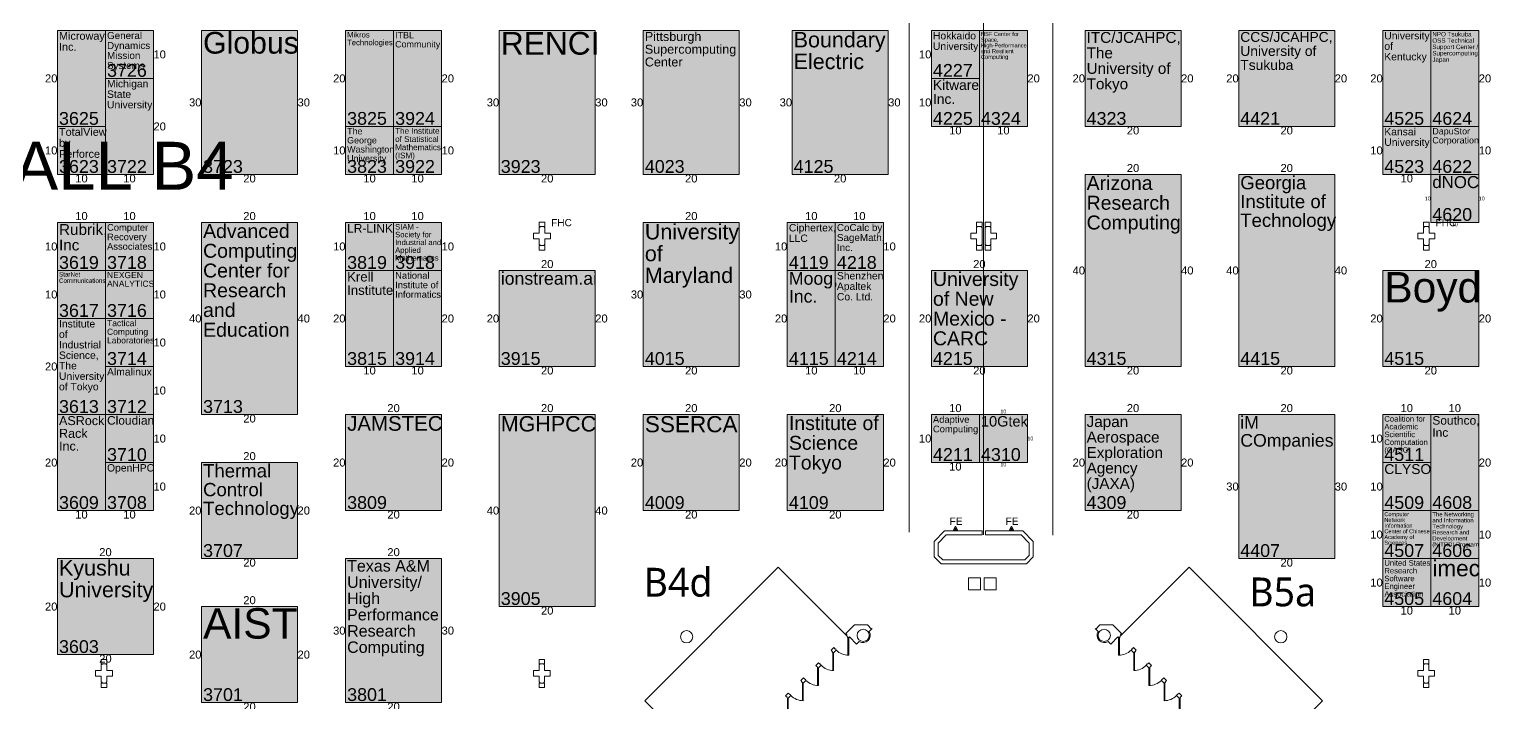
# Model space of a CAD drawing. Header units: inches. Extents: x -357 to 23496, y 116 to 10306.
# Drawn here: x 14789 to 18442, y 3604 to 5288 of the extents above; entities that cross this region are included whole.
import ezdxf
from ezdxf.enums import TextEntityAlignment as Align

# ---------------------------------------------------------------- set-up
doc = ezdxf.new("R2010")
doc.units = ezdxf.units.IN
doc.header["$MEASUREMENT"] = 0
for name, color, linetype, true_color in [('Airwall', 7, 'Continuous', 0xffffff), ('BOOTH_DIMENSION', 7, 'Continuous', 0x000000), ('BOOTH_NUMBER', 7, 'Continuous', 0x000000), ('BOOTHLAYER', 7, 'Continuous', 0x000000), ('Building', 7, 'Continuous', 0xffffff), ('Columns', 7, 'Continuous', 0xffffff), ('COMPANY_NAME', 7, 'Continuous', 0x000000), ('DRAWINGLAYER', 7, 'Continuous', 0xffffff), ('Fire', 7, 'Continuous', 0xffffff), ('HIGHLIGHT_SCHEME', 7, 'Continuous', 0x000000), ('Text', 7, 'Continuous', 0xffffff)]:
    doc.layers.add(name, color=color, linetype=linetype, true_color=true_color)
doc.styles.add('Arial', font='Arial.ttf')
doc.styles.add('Trebuchet MS', font='trebuc.ttf')

msp = doc.modelspace()

# ---------------------------------------------------------------- hatches: boundary and pattern name
at = {"layer": 'HIGHLIGHT_SCHEME', "true_color": 0xe3923d, "transparency": 33554687}
for points in [[(14859.5, 5284.9), (14979.5, 5284.9), (14979.5, 5044.9), (14859.5, 5044.9)], [(14979.5, 5284.9), (15099.5, 5284.9), (15099.5, 5164.9), (14979.5, 5164.9)], [(15219.5, 5284.9), (15459.5, 5284.9), (15459.5, 4924.9), (15219.5, 4924.9)], [(15579.5, 5284.9), (15699.5, 5284.9), (15699.5, 5044.9), (15579.5, 5044.9)], [(15699.5, 5284.9), (15819.5, 5284.9), (15819.5, 5044.9), (15699.5, 5044.9)], [(15963.5, 5284.9), (16203.5, 5284.9), (16203.5, 4924.9), (15963.5, 4924.9)], [(16323.5, 5284.9), (16563.5, 5284.9), (16563.5, 4924.9), (16323.5, 4924.9)], [(16695.5, 5284.9), (16935.5, 5284.9), (16935.5, 4924.9), (16695.5, 4924.9)], [(17043.5, 5284.9), (17163.5, 5284.9), (17163.5, 5164.9), (17043.5, 5164.9)], [(17163.5, 5284.9), (17283.5, 5284.9), (17283.5, 5044.9), (17163.5, 5044.9)], [(17427.5, 5284.9), (17667.5, 5284.9), (17667.5, 5044.9), (17427.5, 5044.9)], [(17811.5, 5284.9), (18051.5, 5284.9), (18051.5, 5044.9), (17811.5, 5044.9)], [(18171.5, 5284.9), (18291.5, 5284.9), (18291.5, 5044.9), (18171.5, 5044.9)], [(18291.5, 5284.9), (18411.5, 5284.9), (18411.5, 5044.9), (18291.5, 5044.9)], [(14979.5, 5164.9), (15099.5, 5164.9), (15099.5, 4924.9), (14979.5, 4924.9)], [(17043.5, 5164.9), (17163.5, 5164.9), (17163.5, 5044.9), (17043.5, 5044.9)], [(14859.5, 5044.9), (14979.5, 5044.9), (14979.5, 4924.9), (14859.5, 4924.9)], [(15579.5, 5044.9), (15699.5, 5044.9), (15699.5, 4924.9), (15579.5, 4924.9)], [(15699.5, 5044.9), (15819.5, 5044.9), (15819.5, 4924.9), (15699.5, 4924.9)], [(18171.5, 5044.9), (18291.5, 5044.9), (18291.5, 4924.9), (18171.5, 4924.9)], [(18291.5, 5044.9), (18411.5, 5044.9), (18411.5, 4924.9), (18291.5, 4924.9)], [(17427.5, 4924.9), (17667.5, 4924.9), (17667.5, 4444.9), (17427.5, 4444.9)], [(17811.5, 4924.9), (18051.5, 4924.9), (18051.5, 4444.9), (17811.5, 4444.9)], [(14859.5, 4804.9), (14979.5, 4804.9), (14979.5, 4684.9), (14859.5, 4684.9)], [(14979.5, 4804.9), (15099.5, 4804.9), (15099.5, 4684.9), (14979.5, 4684.9)], [(15219.5, 4804.9), (15459.5, 4804.9), (15459.5, 4324.9), (15219.5, 4324.9)], [(15579.5, 4804.9), (15699.5, 4804.9), (15699.5, 4684.9), (15579.5, 4684.9)], [(15699.5, 4804.9), (15819.5, 4804.9), (15819.5, 4684.9), (15699.5, 4684.9)], [(16323.5, 4804.9), (16563.5, 4804.9), (16563.5, 4444.9), (16323.5, 4444.9)], [(16683.5, 4804.9), (16803.5, 4804.9), (16803.5, 4684.9), (16683.5, 4684.9)], [(16803.5, 4804.9), (16923.5, 4804.9), (16923.5, 4684.9), (16803.5, 4684.9)], [(14859.5, 4684.9), (14979.5, 4684.9), (14979.5, 4564.9), (14859.5, 4564.9)], [(14979.5, 4684.9), (15099.5, 4684.9), (15099.5, 4564.9), (14979.5, 4564.9)], [(15579.5, 4684.9), (15699.5, 4684.9), (15699.5, 4444.9), (15579.5, 4444.9)], [(15699.5, 4684.9), (15819.5, 4684.9), (15819.5, 4444.9), (15699.5, 4444.9)], [(15963.5, 4684.9), (16203.5, 4684.9), (16203.5, 4444.9), (15963.5, 4444.9)], [(16683.5, 4684.9), (16803.5, 4684.9), (16803.5, 4444.9), (16683.5, 4444.9)], [(16803.5, 4684.9), (16923.5, 4684.9), (16923.5, 4444.9), (16803.5, 4444.9)], [(17043.5, 4684.9), (17283.5, 4684.9), (17283.5, 4444.9), (17043.5, 4444.9)], [(18171.5, 4684.9), (18411.5, 4684.9), (18411.5, 4444.9), (18171.5, 4444.9)], [(14859.5, 4564.9), (14979.5, 4564.9), (14979.5, 4324.9), (14859.5, 4324.9)], [(14979.5, 4564.9), (15099.5, 4564.9), (15099.5, 4444.9), (14979.5, 4444.9)], [(14979.5, 4444.9), (15099.5, 4444.9), (15099.5, 4324.9), (14979.5, 4324.9)], [(14859.5, 4324.9), (14979.5, 4324.9), (14979.5, 4084.9), (14859.5, 4084.9)], [(14979.5, 4324.9), (15099.5, 4324.9), (15099.5, 4204.9), (14979.5, 4204.9)], [(15579.5, 4324.9), (15819.5, 4324.9), (15819.5, 4084.9), (15579.5, 4084.9)], [(15963.5, 4324.9), (16203.5, 4324.9), (16203.5, 3844.9), (15963.5, 3844.9)], [(16323.5, 4324.9), (16563.5, 4324.9), (16563.5, 4084.9), (16323.5, 4084.9)], [(16683.5, 4324.9), (16923.5, 4324.9), (16923.5, 4084.9), (16683.5, 4084.9)], [(17043.5, 4324.9), (17163.5, 4324.9), (17163.5, 4204.9), (17043.5, 4204.9)], [(17163.5, 4324.9), (17283.5, 4324.9), (17283.5, 4204.9), (17163.5, 4204.9)], [(17427.5, 4324.9), (17667.5, 4324.9), (17667.5, 4084.9), (17427.5, 4084.9)], [(17811.5, 4324.9), (18051.5, 4324.9), (18051.5, 3964.9), (17811.5, 3964.9)], [(18171.5, 4324.9), (18291.5, 4324.9), (18291.5, 4204.9), (18171.5, 4204.9)], [(18291.5, 4324.9), (18411.5, 4324.9), (18411.5, 4084.9), (18291.5, 4084.9)], [(14979.5, 4204.9), (15099.5, 4204.9), (15099.5, 4084.9), (14979.5, 4084.9)], [(15219.5, 4204.9), (15459.5, 4204.9), (15459.5, 3964.9), (15219.5, 3964.9)], [(18171.5, 4204.9), (18291.5, 4204.9), (18291.5, 4084.9), (18171.5, 4084.9)], [(18171.5, 4084.9), (18291.5, 4084.9), (18291.5, 3964.9), (18171.5, 3964.9)], [(18291.5, 4084.9), (18411.5, 4084.9), (18411.5, 3964.9), (18291.5, 3964.9)], [(14859.5, 3964.9), (15099.5, 3964.9), (15099.5, 3724.9), (14859.5, 3724.9)], [(15579.5, 3964.9), (15819.5, 3964.9), (15819.5, 3604.9), (15579.5, 3604.9)], [(18171.5, 3964.9), (18291.5, 3964.9), (18291.5, 3844.9), (18171.5, 3844.9)], [(18291.5, 3964.9), (18411.5, 3964.9), (18411.5, 3844.9), (18291.5, 3844.9)], [(15219.5, 3844.9), (15459.5, 3844.9), (15459.5, 3604.9), (15219.5, 3604.9)]]:
    msp.add_hatch(color=33, dxfattribs=at).paths.add_polyline_path(points, flags=0)
at = {"layer": 'HIGHLIGHT_SCHEME', "true_color": 0xce4240, "transparency": 33554687}
msp.add_hatch(color=13, dxfattribs=at).paths.add_polyline_path([(18291.5, 4924.9), (18411.5, 4924.9), (18411.5, 4804.9), (18291.5, 4804.9)], flags=0)

# ---------------------------------------------------------------- linework, layer by layer
at = {"layer": 'Airwall', "color": 4, "lineweight": 5, "transparency": 33554687}
msp.add_lwpolyline([(17173.5, 8525.9), (17173.5, 4023.9)], dxfattribs=at).dxf.unprotected_set("ltscale", 0)
at = {"layer": 'BOOTHLAYER', "color": 7, "lineweight": 5}
for points in [[(14859.5, 5284.9), (14979.5, 5284.9), (14979.5, 5044.9), (14859.5, 5044.9)], [(14979.5, 5284.9), (15099.5, 5284.9), (15099.5, 5164.9), (14979.5, 5164.9)], [(15219.5, 5284.9), (15459.5, 5284.9), (15459.5, 4924.9), (15219.5, 4924.9)], [(15579.5, 5284.9), (15699.5, 5284.9), (15699.5, 5044.9), (15579.5, 5044.9)], [(15699.5, 5284.9), (15819.5, 5284.9), (15819.5, 5044.9), (15699.5, 5044.9)], [(15963.5, 5284.9), (16203.5, 5284.9), (16203.5, 4924.9), (15963.5, 4924.9)], [(16323.5, 5284.9), (16563.5, 5284.9), (16563.5, 4924.9), (16323.5, 4924.9)], [(16695.5, 5284.9), (16935.5, 5284.9), (16935.5, 4924.9), (16695.5, 4924.9)], [(17043.5, 5284.9), (17163.5, 5284.9), (17163.5, 5164.9), (17043.5, 5164.9)], [(17163.5, 5284.9), (17283.5, 5284.9), (17283.5, 5044.9), (17163.5, 5044.9)], [(17427.5, 5284.9), (17667.5, 5284.9), (17667.5, 5044.9), (17427.5, 5044.9)], [(17811.5, 5284.9), (18051.5, 5284.9), (18051.5, 5044.9), (17811.5, 5044.9)], [(18171.5, 5284.9), (18291.5, 5284.9), (18291.5, 5044.9), (18171.5, 5044.9)], [(18291.5, 5284.9), (18411.5, 5284.9), (18411.5, 5044.9), (18291.5, 5044.9)], [(14979.5, 5164.9), (15099.5, 5164.9), (15099.5, 4924.9), (14979.5, 4924.9)], [(17043.5, 5164.9), (17163.5, 5164.9), (17163.5, 5044.9), (17043.5, 5044.9)], [(14859.5, 5044.9), (14979.5, 5044.9), (14979.5, 4924.9), (14859.5, 4924.9)], [(15579.5, 5044.9), (15699.5, 5044.9), (15699.5, 4924.9), (15579.5, 4924.9)], [(15699.5, 5044.9), (15819.5, 5044.9), (15819.5, 4924.9), (15699.5, 4924.9)], [(18171.5, 5044.9), (18291.5, 5044.9), (18291.5, 4924.9), (18171.5, 4924.9)], [(18291.5, 5044.9), (18411.5, 5044.9), (18411.5, 4924.9), (18291.5, 4924.9)], [(17427.5, 4924.9), (17667.5, 4924.9), (17667.5, 4444.9), (17427.5, 4444.9)], [(17811.5, 4924.9), (18051.5, 4924.9), (18051.5, 4444.9), (17811.5, 4444.9)], [(18291.5, 4924.9), (18411.5, 4924.9), (18411.5, 4804.9), (18291.5, 4804.9)], [(14859.5, 4804.9), (14979.5, 4804.9), (14979.5, 4684.9), (14859.5, 4684.9)], [(14979.5, 4804.9), (15099.5, 4804.9), (15099.5, 4684.9), (14979.5, 4684.9)], [(15219.5, 4804.9), (15459.5, 4804.9), (15459.5, 4324.9), (15219.5, 4324.9)], [(15579.5, 4804.9), (15699.5, 4804.9), (15699.5, 4684.9), (15579.5, 4684.9)], [(15699.5, 4804.9), (15819.5, 4804.9), (15819.5, 4684.9), (15699.5, 4684.9)], [(16323.5, 4804.9), (16563.5, 4804.9), (16563.5, 4444.9), (16323.5, 4444.9)], [(16683.5, 4804.9), (16803.5, 4804.9), (16803.5, 4684.9), (16683.5, 4684.9)], [(16803.5, 4804.9), (16923.5, 4804.9), (16923.5, 4684.9), (16803.5, 4684.9)], [(14859.5, 4684.9), (14979.5, 4684.9), (14979.5, 4564.9), (14859.5, 4564.9)], [(14979.5, 4684.9), (15099.5, 4684.9), (15099.5, 4564.9), (14979.5, 4564.9)], [(15579.5, 4684.9), (15699.5, 4684.9), (15699.5, 4444.9), (15579.5, 4444.9)], [(15699.5, 4684.9), (15819.5, 4684.9), (15819.5, 4444.9), (15699.5, 4444.9)], [(15963.5, 4684.9), (16203.5, 4684.9), (16203.5, 4444.9), (15963.5, 4444.9)], [(16683.5, 4684.9), (16803.5, 4684.9), (16803.5, 4444.9), (16683.5, 4444.9)], [(16803.5, 4684.9), (16923.5, 4684.9), (16923.5, 4444.9), (16803.5, 4444.9)], [(17043.5, 4684.9), (17283.5, 4684.9), (17283.5, 4444.9), (17043.5, 4444.9)], [(18171.5, 4684.9), (18411.5, 4684.9), (18411.5, 4444.9), (18171.5, 4444.9)], [(14859.5, 4564.9), (14979.5, 4564.9), (14979.5, 4324.9), (14859.5, 4324.9)], [(14979.5, 4564.9), (15099.5, 4564.9), (15099.5, 4444.9), (14979.5, 4444.9)], [(14979.5, 4444.9), (15099.5, 4444.9), (15099.5, 4324.9), (14979.5, 4324.9)], [(14859.5, 4324.9), (14979.5, 4324.9), (14979.5, 4084.9), (14859.5, 4084.9)], [(14979.5, 4324.9), (15099.5, 4324.9), (15099.5, 4204.9), (14979.5, 4204.9)], [(15579.5, 4324.9), (15819.5, 4324.9), (15819.5, 4084.9), (15579.5, 4084.9)], [(15963.5, 4324.9), (16203.5, 4324.9), (16203.5, 3844.9), (15963.5, 3844.9)], [(16323.5, 4324.9), (16563.5, 4324.9), (16563.5, 4084.9), (16323.5, 4084.9)], [(16683.5, 4324.9), (16923.5, 4324.9), (16923.5, 4084.9), (16683.5, 4084.9)], [(17043.5, 4324.9), (17163.5, 4324.9), (17163.5, 4204.9), (17043.5, 4204.9)], [(17163.5, 4324.9), (17283.5, 4324.9), (17283.5, 4204.9), (17163.5, 4204.9)], [(17427.5, 4324.9), (17667.5, 4324.9), (17667.5, 4084.9), (17427.5, 4084.9)], [(17811.5, 4324.9), (18051.5, 4324.9), (18051.5, 3964.9), (17811.5, 3964.9)], [(18171.5, 4324.9), (18291.5, 4324.9), (18291.5, 4204.9), (18171.5, 4204.9)], [(18291.5, 4324.9), (18411.5, 4324.9), (18411.5, 4084.9), (18291.5, 4084.9)], [(14979.5, 4204.9), (15099.5, 4204.9), (15099.5, 4084.9), (14979.5, 4084.9)], [(15219.5, 4204.9), (15459.5, 4204.9), (15459.5, 3964.9), (15219.5, 3964.9)], [(18171.5, 4204.9), (18291.5, 4204.9), (18291.5, 4084.9), (18171.5, 4084.9)], [(18171.5, 4084.9), (18291.5, 4084.9), (18291.5, 3964.9), (18171.5, 3964.9)], [(18291.5, 4084.9), (18411.5, 4084.9), (18411.5, 3964.9), (18291.5, 3964.9)], [(14859.5, 3964.9), (15099.5, 3964.9), (15099.5, 3724.9), (14859.5, 3724.9)], [(15579.5, 3964.9), (15819.5, 3964.9), (15819.5, 3604.9), (15579.5, 3604.9)], [(18171.5, 3964.9), (18291.5, 3964.9), (18291.5, 3844.9), (18171.5, 3844.9)], [(18291.5, 3964.9), (18411.5, 3964.9), (18411.5, 3844.9), (18291.5, 3844.9)], [(15219.5, 3844.9), (15459.5, 3844.9), (15459.5, 3604.9), (15219.5, 3604.9)]]:
    msp.add_lwpolyline(points, close=True, dxfattribs=at)
at = {"layer": 'Building', "color": 18, "lineweight": 5, "true_color": 0x000000, "transparency": 33554687}
for points in [[(17271.9, 4033.9), (17298, 4007.8), (17298, 3968.8), (17280.9, 3951.6), (17067.7, 3951.6), (17050.5, 3968.8), (17050.5, 4007.8), (17076.7, 4033.9), (17170.5, 4033.9), (17170.5, 4023.9), (17080.8, 4023.9), (17060.5, 4003.6), (17060.5, 3972.9), (17071.8, 3961.6), (17276.7, 3961.6), (17288, 3972.9), (17288, 4003.6), (17267.7, 4023.9), (17178.5, 4023.9), (17178.5, 4033.9), (17271.9, 4033.9)], [(16893.9, 3788.6), (16883.6, 3798.9), (16851.1, 3798.9), (16829.9, 3777.7), (16832.4, 3775.2), (16830.6, 3773.4), (16660.9, 3943.2), (16327.2, 3609.4), (16500.4, 3436.2), (16501.1, 3436.9), (16502.5, 3435.5), (16501.8, 3434.7), (16503.2, 3433.3)], [(17845.3, 3433.3), (17846.7, 3434.7), (17846, 3435.5), (17847.4, 3436.9), (17848.1, 3436.2), (18021.4, 3609.4), (17687.6, 3943.2), (17517.9, 3773.4), (17516.1, 3775.2), (17518.6, 3777.7), (17497.4, 3798.9), (17464.9, 3798.9), (17454.6, 3788.6)], [(16830.6, 3773.4), (16834.2, 3769.9)], [(16834.2, 3769.9), (16833.5, 3769.2)], [(16833.5, 3769.2), (16834.9, 3767.8)], [(16834.9, 3767.8), (16835.6, 3768.5)], [(16835, 3723.1), (16835, 3767.1)], [(16835, 3767.1), (16837, 3767.1)], [(16835.6, 3768.5), (16837, 3767.1)], [(16837, 3767.1), (16838.8, 3768.9)], [(16837, 3767.1), (16837, 3723.1)], [(16838.8, 3768.9), (16856.4, 3751.2)], [(16888.1, 3782.8), (16895.3, 3790)], [(17460.5, 3782.8), (17453.2, 3790)], [(17509.8, 3768.9), (17492.1, 3751.2)], [(17511.5, 3767.1), (17509.8, 3768.9)], [(17513, 3768.5), (17511.5, 3767.1)], [(17513.5, 3767.1), (17511.5, 3767.1)], [(17511.5, 3767.1), (17511.5, 3723.1)], [(17513.7, 3767.8), (17513, 3768.5)], [(17513.5, 3723.1), (17513.5, 3767.1)], [(17515.1, 3769.2), (17513.7, 3767.8)], [(17517.9, 3773.4), (17514.4, 3769.9)], [(17514.4, 3769.9), (17515.1, 3769.2)], [(16799.5, 3742.3), (16792.8, 3735.6)], [(16792.8, 3735.6), (16796.3, 3732.1)], [(16796.3, 3732.1), (16795.6, 3731.4)], [(16795.6, 3731.4), (16797, 3730)], [(16797, 3730), (16797.8, 3730.7)], [(16797.2, 3685.3), (16797.2, 3729.3)], [(16797.2, 3729.3), (16799.2, 3729.3)], [(16797.8, 3730.7), (16799.2, 3729.3)], [(16799.2, 3729.3), (16805.9, 3736)], [(16799.2, 3729.3), (16799.2, 3685.3)], [(16803.1, 3738.8), (16799.5, 3742.3)], [(16803.8, 3739.5), (16803.1, 3738.8)], [(16805.2, 3738.1), (16803.8, 3739.5)], [(16804.5, 3737.4), (16805.2, 3738.1)], [(16805.9, 3736), (16804.5, 3737.4)], [(16856.4, 3751.2), (16863.2, 3757.9)], [(17492.1, 3751.2), (17485.4, 3757.9)], [(17542.7, 3736), (17544.1, 3737.4)], [(17549.4, 3729.3), (17542.7, 3736)], [(17543.4, 3738.1), (17544.8, 3739.5)], [(17544.1, 3737.4), (17543.4, 3738.1)], [(17544.8, 3739.5), (17545.5, 3738.8)], [(17545.5, 3738.8), (17549, 3742.3)], [(17549, 3742.3), (17555.7, 3735.6)], [(17550.8, 3730.7), (17549.4, 3729.3)], [(17551.4, 3729.3), (17549.4, 3729.3)], [(17549.4, 3729.3), (17549.4, 3685.3)], [(17551.5, 3730), (17550.8, 3730.7)], [(17551.4, 3685.3), (17551.4, 3729.3)], [(17552.9, 3731.4), (17551.5, 3730)], [(17555.7, 3735.6), (17552.2, 3732.1)], [(17552.2, 3732.1), (17552.9, 3731.4)], [(16761.7, 3704.5), (16755, 3697.8)], [(16755, 3697.8), (16758.5, 3694.3)], [(16758.5, 3694.3), (16757.8, 3693.5)], [(16757.8, 3693.5), (16759.2, 3692.1)], [(16759.2, 3692.1), (16759.9, 3692.8)], [(16759.3, 3647.5), (16759.3, 3691.4)], [(16759.3, 3691.4), (16761.3, 3691.4)], [(16759.9, 3692.8), (16761.3, 3691.4)], [(16761.3, 3691.4), (16768.1, 3698.1)], [(16761.3, 3691.4), (16761.3, 3647.4)], [(16765.2, 3701), (16761.7, 3704.5)], [(16765.9, 3701.7), (16765.2, 3701)], [(16767.3, 3700.3), (16765.9, 3701.7)], [(16766.6, 3699.6), (16767.3, 3700.3)], [(16768.1, 3698.1), (16766.6, 3699.6)], [(17580.5, 3698.1), (17581.9, 3699.6)], [(17587.2, 3691.4), (17580.5, 3698.1)], [(17581.2, 3700.3), (17582.6, 3701.7)], [(17581.9, 3699.6), (17581.2, 3700.3)], [(17582.6, 3701.7), (17583.3, 3701)], [(17583.3, 3701), (17586.9, 3704.5)], [(17586.9, 3704.5), (17593.6, 3697.8)], [(17588.6, 3692.8), (17587.2, 3691.4)], [(17589.2, 3691.4), (17587.2, 3691.4)], [(17587.2, 3691.4), (17587.2, 3647.4)], [(17589.3, 3692.1), (17588.6, 3692.8)], [(17589.2, 3647.5), (17589.2, 3691.4)], [(17590.7, 3693.5), (17589.3, 3692.1)], [(17593.6, 3697.8), (17590, 3694.3)], [(17590, 3694.3), (17590.7, 3693.5)], [(16723.9, 3666.7), (16717.1, 3660)], [(16717.1, 3660), (16720.7, 3656.4)], [(16720.7, 3656.4), (16720, 3655.7)], [(16720, 3655.7), (16721.4, 3654.3)], [(16721.4, 3654.3), (16722.1, 3655)], [(16721.5, 3609.6), (16721.5, 3653.6)], [(16721.5, 3653.6), (16723.5, 3653.6)], [(16722.1, 3655), (16723.5, 3653.6)], [(16723.5, 3653.6), (16730.2, 3660.3)], [(16723.5, 3653.6), (16723.5, 3609.6)], [(16727.4, 3663.1), (16723.9, 3666.7)], [(16728.1, 3663.8), (16727.4, 3663.1)], [(16729.5, 3662.4), (16728.1, 3663.8)], [(16728.8, 3661.7), (16729.5, 3662.4)], [(16730.2, 3660.3), (16728.8, 3661.7)], [(17618.3, 3660.3), (17619.7, 3661.7)], [(17625, 3653.6), (17618.3, 3660.3)], [(17619, 3662.4), (17620.4, 3663.8)], [(17619.7, 3661.7), (17619, 3662.4)], [(17620.4, 3663.8), (17621.2, 3663.1)], [(17621.2, 3663.1), (17624.7, 3666.7)], [(17624.7, 3666.7), (17631.4, 3660)], [(17626.5, 3655), (17625, 3653.6)], [(17627, 3653.6), (17625, 3653.6)], [(17625, 3653.6), (17625, 3609.6)], [(17627.2, 3654.3), (17626.5, 3655)], [(17627, 3609.6), (17627, 3653.6)], [(17628.6, 3655.7), (17627.2, 3654.3)], [(17631.4, 3660), (17627.9, 3656.4)], [(17627.9, 3656.4), (17628.6, 3655.7)], [(16686, 3628.8), (16679.3, 3622.1)], [(16679.3, 3622.1), (16682.8, 3618.6)], [(16682.8, 3618.6), (16682.1, 3617.9)], [(16682.1, 3617.9), (16683.6, 3616.5)], [(16683.6, 3616.5), (16684.3, 3617.2)], [(16683.7, 3571.8), (16683.7, 3615.8), (16685.7, 3615.8), (16692.4, 3622.5)], [(16684.3, 3617.2), (16685.7, 3615.8)], [(16689.6, 3625.3), (16686, 3628.8)], [(16690.3, 3626), (16689.6, 3625.3)], [(16691.7, 3624.6), (16690.3, 3626)], [(16691, 3623.9), (16691.7, 3624.6)], [(16692.4, 3622.5), (16691, 3623.9)], [(17656.2, 3622.5), (17657.6, 3623.9)], [(17664.9, 3571.8), (17664.9, 3615.8), (17662.9, 3615.8), (17656.2, 3622.5)], [(17656.9, 3624.6), (17658.3, 3626)], [(17657.6, 3623.9), (17656.9, 3624.6)], [(17658.3, 3626), (17659, 3625.3)], [(17659, 3625.3), (17662.5, 3628.8)], [(17662.5, 3628.8), (17669.2, 3622.1)], [(17664.3, 3617.2), (17662.9, 3615.8)], [(17665, 3616.5), (17664.3, 3617.2)], [(17666.4, 3617.9), (17665, 3616.5)], [(17669.2, 3622.1), (17665.7, 3618.6)], [(17665.7, 3618.6), (17666.4, 3617.9)], [(16685.7, 3615.8), (16685.7, 3571.8)], [(17662.9, 3615.8), (17662.9, 3571.8)]]:
    msp.add_lwpolyline(points, dxfattribs=at).dxf.unprotected_set("ltscale", 0)
for centre, radius, start, end in [((16873, 3773), 18, -123.1359, 33.1359), ((17475.5, 3773), 18, 146.8641, -56.8641), ((16837, 3767.1), 44, -135, -90), ((17511.5, 3767.1), 44, -90, -45), ((16799.2, 3729.3), 44, -135, -90), ((17549.4, 3729.3), 44, -90, -45), ((16761.3, 3691.4), 44, -135, -90), ((17587.2, 3691.4), 44, -90, -45), ((16723.5, 3653.6), 44, -135, -90), ((17625, 3653.6), 44, -90, -45)]:
    msp.add_arc(centre, radius, start, end, dxfattribs=at).dxf.unprotected_set("ltscale", 0)
at = {"layer": 'Columns', "color": 6, "lineweight": 5, "transparency": 33554687}
for points in [[(16065.6, 4746.9), (16065.6, 4748.9), (16063.6, 4748.9), (16063.6, 4763.9), (16049.6, 4763.9), (16049.6, 4777.9), (16063.6, 4777.9), (16063.6, 4792.9), (16065.6, 4792.9), (16065.6, 4794.9)], [(16077.6, 4794.9), (16063.6, 4794.9), (16063.6, 4805.9), (16077.6, 4805.9), (16077.6, 4794.9)], [(16075.6, 4794.9), (16075.6, 4792.9), (16077.6, 4792.9), (16077.6, 4777.9), (16091.6, 4777.9), (16091.6, 4763.9), (16077.6, 4763.9), (16077.6, 4748.9), (16075.6, 4748.9), (16075.6, 4746.9)], [(17158.3, 4794.9), (17158.3, 4792.9), (17156.3, 4792.9), (17156.3, 4777.9), (17142.3, 4777.9), (17142.3, 4763.9), (17156.3, 4763.9), (17156.3, 4748.9), (17158.3, 4748.9), (17158.3, 4746.9)], [(17170.3, 4794.9), (17170.3, 4805.9), (17156.3, 4805.9), (17156.3, 4794.9), (17170.3, 4794.9)], [(17168.3, 4746.9), (17168.3, 4748.9), (17170.3, 4748.9), (17170.3, 4792.9), (17168.3, 4792.9), (17168.3, 4794.9)], [(17192.3, 4794.9), (17192.3, 4805.9), (17178.3, 4805.9), (17178.3, 4794.9), (17192.3, 4794.9)], [(17180.3, 4794.9), (17180.3, 4792.9), (17178.3, 4792.9), (17178.3, 4748.9), (17180.3, 4748.9), (17180.3, 4746.9)], [(17190.3, 4746.9), (17190.3, 4748.9), (17192.3, 4748.9), (17192.3, 4763.9), (17206.3, 4763.9), (17206.3, 4777.9), (17192.3, 4777.9), (17192.3, 4792.9), (17190.3, 4792.9), (17190.3, 4794.9)], [(18275.6, 4746.9), (18275.6, 4748.9), (18273.6, 4748.9), (18273.6, 4763.9), (18259.6, 4763.9), (18259.6, 4777.9), (18273.6, 4777.9), (18273.6, 4792.9), (18275.6, 4792.9), (18275.6, 4794.9)], [(18287.6, 4805.9), (18287.6, 4794.9), (18273.6, 4794.9), (18273.6, 4805.9), (18287.6, 4805.9)], [(18285.6, 4794.9), (18285.6, 4792.9), (18287.6, 4792.9), (18287.6, 4777.9), (18301.6, 4777.9), (18301.6, 4763.9), (18287.6, 4763.9), (18287.6, 4748.9), (18285.6, 4748.9), (18285.6, 4746.9)], [(16077.6, 4746.9), (16077.6, 4735.9), (16063.6, 4735.9), (16063.6, 4746.9), (16077.6, 4746.9)], [(17156.3, 4746.9), (17156.3, 4735.9), (17170.3, 4735.9), (17170.3, 4746.9), (17156.3, 4746.9)], [(17178.3, 4746.9), (17178.3, 4735.9), (17192.3, 4735.9), (17192.3, 4746.9), (17178.3, 4746.9)], [(18273.6, 4746.9), (18287.6, 4746.9), (18287.6, 4735.9), (18273.6, 4735.9), (18273.6, 4746.9)], [(17136.6, 3886.5), (17166.6, 3886.5), (17166.6, 3916.5), (17136.6, 3916.5), (17136.6, 3886.5)], [(17205.5, 3916.5), (17205.5, 3886.5), (17175.5, 3886.5), (17175.5, 3916.5), (17205.5, 3916.5)], [(14971, 3653.9), (14971, 3655.9), (14969, 3655.9), (14969, 3670.9), (14955, 3670.9), (14955, 3684.9), (14969, 3684.9), (14969, 3699.9), (14971, 3699.9), (14971, 3701.9)], [(14983, 3712.9), (14983, 3701.9), (14969, 3701.9), (14969, 3712.9), (14983, 3712.9)], [(14981, 3701.9), (14981, 3699.9), (14983, 3699.9), (14983, 3684.9), (14997, 3684.9), (14997, 3670.9), (14983, 3670.9), (14983, 3655.9), (14981, 3655.9), (14981, 3653.9)], [(16065, 3653.9), (16065, 3655.9), (16063, 3655.9), (16063, 3670.9), (16049, 3670.9), (16049, 3684.9), (16063, 3684.9), (16063, 3699.9), (16065, 3699.9), (16065, 3701.9)], [(16077, 3712.9), (16077, 3701.9), (16063, 3701.9), (16063, 3712.9), (16077, 3712.9)], [(16075, 3701.9), (16075, 3699.9), (16077, 3699.9), (16077, 3684.9), (16091, 3684.9), (16091, 3670.9), (16077, 3670.9), (16077, 3655.9), (16075, 3655.9), (16075, 3653.9)], [(18275, 3653.9), (18275, 3655.9), (18273, 3655.9), (18273, 3670.9), (18259, 3670.9), (18259, 3684.9), (18273, 3684.9), (18273, 3699.9), (18275, 3699.9), (18275, 3701.9)], [(18287, 3701.9), (18273, 3701.9), (18273, 3712.9), (18287, 3712.9), (18287, 3701.9)], [(18285, 3701.9), (18285, 3699.9), (18287, 3699.9), (18287, 3684.9), (18301, 3684.9), (18301, 3670.9), (18287, 3670.9), (18287, 3655.9), (18285, 3655.9), (18285, 3653.9)], [(14969, 3653.9), (14983, 3653.9), (14983, 3642.9), (14969, 3642.9), (14969, 3653.9)], [(16063, 3653.9), (16077, 3653.9), (16077, 3642.9), (16063, 3642.9), (16063, 3653.9)], [(18287, 3653.9), (18287, 3642.9), (18273, 3642.9), (18273, 3653.9), (18287, 3653.9)]]:
    msp.add_lwpolyline(points, dxfattribs=at).dxf.unprotected_set("ltscale", 0)
for centre in [(16432, 3769.6), (16873, 3773), (17475.5, 3773), (17916.6, 3769.6)]:
    msp.add_circle(centre, 15.3, dxfattribs=at).dxf.unprotected_set("ltscale", 0)
at = {"layer": 'DRAWINGLAYER', "color": 1, "lineweight": 5, "transparency": 33554687}
for points in [[(16988.4, 5746.6), (16988.4, 4030.6)], [(17347.2, 5751.1), (17347.2, 4023.1)]]:
    msp.add_lwpolyline(points, dxfattribs=at).dxf.unprotected_set("ltscale", 0)
at = {"layer": 'Fire', "color": 1, "lineweight": 5, "transparency": 33554687}
for points in [[(17110, 4035.4), (17104, 4045.8), (17098, 4035.4), (17110, 4035.4)], [(17101.5, 4037.4), (17106.5, 4037.4), (17104, 4041.8), (17101.5, 4037.4)], [(17249.9, 4035.4), (17243.9, 4045.8), (17237.9, 4035.4), (17249.9, 4035.4)], [(17241.4, 4037.4), (17246.5, 4037.4), (17243.9, 4041.8), (17241.4, 4037.4)]]:
    msp.add_lwpolyline(points, dxfattribs=at).dxf.unprotected_set("ltscale", 0)

# ---------------------------------------------------------------- texts
at = {"layer": 'BOOTH_DIMENSION', "color": 8, "style": 'Arial'}
for s, height, p in [('10', 20, (15099.5, 5224.9)), ('20', 20, (15819.5, 5164.9)), ('20', 20, (17283.5, 5164.9)), ('20', 20, (17667.5, 5164.9)), ('20', 20, (18051.5, 5164.9)), ('20', 20, (18411.5, 5164.9)), ('30', 20, (15459.5, 5104.9)), ('30', 20, (16203.5, 5104.9)), ('30', 20, (16563.5, 5104.9)), ('30', 20, (16935.5, 5104.9)), ('20', 20, (15099.5, 5044.9)), ('10', 20, (15819.5, 4984.9)), ('10', 20, (18411.5, 4984.9)), ('10', 9.6, (18411.5, 4864.9)), ('10', 20, (15099.5, 4744.9)), ('10', 20, (15819.5, 4744.9)), ('10', 20, (16923.5, 4744.9)), ('40', 20, (17667.5, 4684.9)), ('40', 20, (18051.5, 4684.9)), ('10', 20, (15099.5, 4624.9)), ('30', 20, (16563.5, 4624.9)), ('40', 20, (15459.5, 4564.9)), ('20', 20, (15819.5, 4564.9)), ('20', 20, (16203.5, 4564.9)), ('20', 20, (16923.5, 4564.9)), ('20', 20, (17283.5, 4564.9)), ('20', 20, (18411.5, 4564.9)), ('10', 20, (15099.5, 4504.9)), ('10', 20, (15099.5, 4384.9)), ('10', 20, (15099.5, 4264.9)), ('10', 9.6, (17283.5, 4264.9)), ('20', 20, (15819.5, 4204.9)), ('20', 20, (16563.5, 4204.9)), ('20', 20, (16923.5, 4204.9)), ('20', 20, (17667.5, 4204.9)), ('20', 20, (18411.5, 4204.9)), ('10', 20, (15099.5, 4144.9)), ('30', 20, (18051.5, 4144.9)), ('20', 20, (15459.5, 4084.9)), ('40', 20, (16203.5, 4084.9)), ('10', 20, (18411.5, 4024.9)), ('10', 20, (18411.5, 3904.9)), ('20', 20, (15099.5, 3844.9)), ('30', 20, (15819.5, 3784.9)), ('20', 20, (15459.5, 3724.9))]:
    msp.add_text(s, height=height, dxfattribs=at).set_placement(p, align=Align.MIDDLE_LEFT)
for s, height, p in [('10', 20, (17043.5, 5224.9)), ('20', 20, (14859.5, 5164.9)), ('20', 20, (15579.5, 5164.9)), ('20', 20, (17427.5, 5164.9)), ('20', 20, (17811.5, 5164.9)), ('20', 20, (18171.5, 5164.9)), ('30', 20, (15219.5, 5104.9)), ('30', 20, (15963.5, 5104.9)), ('30', 20, (16323.5, 5104.9)), ('30', 20, (16695.5, 5104.9)), ('10', 20, (17043.5, 5104.9)), ('10', 20, (14859.5, 4984.9)), ('10', 20, (15579.5, 4984.9)), ('10', 20, (18171.5, 4984.9)), ('10', 9.6, (18291.5, 4864.9)), ('10', 20, (14859.5, 4744.9)), ('10', 20, (15579.5, 4744.9)), ('10', 20, (16683.5, 4744.9)), ('40', 20, (17427.5, 4684.9)), ('40', 20, (17811.5, 4684.9)), ('10', 20, (14859.5, 4624.9)), ('30', 20, (16323.5, 4624.9)), ('40', 20, (15219.5, 4564.9)), ('20', 20, (15579.5, 4564.9)), ('20', 20, (15963.5, 4564.9)), ('20', 20, (16683.5, 4564.9)), ('20', 20, (17043.5, 4564.9)), ('20', 20, (18171.5, 4564.9)), ('20', 20, (14859.5, 4444.9)), ('10', 20, (17043.5, 4264.9)), ('10', 20, (18171.5, 4264.9)), ('20', 20, (14859.5, 4204.9)), ('20', 20, (15579.5, 4204.9)), ('20', 20, (16323.5, 4204.9)), ('20', 20, (16683.5, 4204.9)), ('20', 20, (17427.5, 4204.9)), ('30', 20, (17811.5, 4144.9)), ('10', 20, (18171.5, 4144.9)), ('20', 20, (15219.5, 4084.9)), ('40', 20, (15963.5, 4084.9)), ('10', 20, (18171.5, 4024.9)), ('10', 20, (18171.5, 3904.9)), ('20', 20, (14859.5, 3844.9)), ('30', 20, (15579.5, 3784.9)), ('20', 20, (15219.5, 3724.9))]:
    msp.add_text(s, height=height, dxfattribs=at).set_placement(p, align=Align.MIDDLE_RIGHT)
for s, height, p in [('10', 20, (17103.5, 5044.9)), ('10', 20, (17223.5, 5044.9)), ('20', 20, (17547.5, 5044.9)), ('20', 20, (17931.5, 5044.9)), ('10', 20, (14919.5, 4924.9)), ('10', 20, (15039.5, 4924.9)), ('20', 20, (15339.5, 4924.9)), ('10', 20, (15639.5, 4924.9)), ('10', 20, (15759.5, 4924.9)), ('20', 20, (16083.5, 4924.9)), ('20', 20, (16443.5, 4924.9)), ('20', 20, (16815.5, 4924.9)), ('10', 20, (18231.5, 4924.9)), ('10', 9.6, (18351.5, 4804.9)), ('10', 20, (15639.5, 4444.9)), ('10', 20, (15759.5, 4444.9)), ('20', 20, (16083.5, 4444.9)), ('20', 20, (16443.5, 4444.9)), ('10', 20, (16743.5, 4444.9)), ('10', 20, (16863.5, 4444.9)), ('20', 20, (17163.5, 4444.9)), ('20', 20, (17547.5, 4444.9)), ('20', 20, (17931.5, 4444.9)), ('20', 20, (18291.5, 4444.9)), ('20', 20, (15339.5, 4324.9)), ('10', 20, (17103.5, 4204.9)), ('10', 9.6, (17223.5, 4204.9)), ('10', 20, (14919.5, 4084.9)), ('10', 20, (15039.5, 4084.9)), ('20', 20, (15699.5, 4084.9)), ('20', 20, (16443.5, 4084.9)), ('20', 20, (16803.5, 4084.9)), ('20', 20, (17547.5, 4084.9)), ('20', 20, (15339.5, 3964.9)), ('20', 20, (17931.5, 3964.9)), ('20', 20, (16083.5, 3844.9)), ('10', 20, (18231.5, 3844.9)), ('10', 20, (18351.5, 3844.9)), ('20', 20, (14979.5, 3724.9)), ('20', 20, (15339.5, 3604.9)), ('20', 20, (15699.5, 3604.9))]:
    msp.add_text(s, height=height, dxfattribs=at).set_placement(p, align=Align.TOP_CENTER)
for s, height, p in [('20', 20, (17547.5, 4924.9)), ('20', 20, (17931.5, 4924.9)), ('10', 20, (14919.5, 4804.9)), ('10', 20, (15039.5, 4804.9)), ('20', 20, (15339.5, 4804.9)), ('10', 20, (15639.5, 4804.9)), ('10', 20, (15759.5, 4804.9)), ('20', 20, (16443.5, 4804.9)), ('10', 20, (16743.5, 4804.9)), ('10', 20, (16863.5, 4804.9)), ('20', 20, (16083.5, 4684.9)), ('20', 20, (17163.5, 4684.9)), ('20', 20, (18291.5, 4684.9)), ('20', 20, (15699.5, 4324.9)), ('20', 20, (16083.5, 4324.9)), ('20', 20, (16443.5, 4324.9)), ('20', 20, (16803.5, 4324.9)), ('10', 20, (17103.5, 4324.9)), ('20', 20, (17547.5, 4324.9)), ('20', 20, (17931.5, 4324.9)), ('10', 20, (18231.5, 4324.9)), ('10', 20, (18351.5, 4324.9)), ('10', 9.6, (17223.5, 4324.9)), ('20', 20, (15339.5, 4204.9)), ('20', 20, (14979.5, 3964.9)), ('20', 20, (15699.5, 3964.9)), ('20', 20, (15339.5, 3844.9))]:
    msp.add_text(s, height=height, dxfattribs=at).set_placement(p, align=Align.BOTTOM_CENTER)
at = {"layer": 'BOOTH_NUMBER', "color": 18, "true_color": 0x000000, "style": 'Arial'}
for s, p in [('3726', (14983.5, 5168.9)), ('4227', (17047.5, 5168.9)), ('3625', (14863.5, 5048.9)), ('3825', (15583.5, 5048.9)), ('3924', (15703.5, 5048.9)), ('4225', (17047.5, 5048.9)), ('4324', (17167.5, 5048.9)), ('4323', (17431.5, 5048.9)), ('4421', (17815.5, 5048.9)), ('4525', (18175.5, 5048.9)), ('4624', (18295.5, 5048.9)), ('3623', (14863.5, 4928.9)), ('3722', (14983.5, 4928.9)), ('3723', (15223.5, 4928.9)), ('3823', (15583.5, 4928.9)), ('3922', (15703.5, 4928.9)), ('3923', (15967.5, 4928.9)), ('4023', (16327.5, 4928.9)), ('4125', (16699.5, 4928.9)), ('4523', (18175.5, 4928.9)), ('4622', (18295.5, 4928.9)), ('4620', (18295.5, 4808.9)), ('3619', (14863.5, 4688.9)), ('3718', (14983.5, 4688.9)), ('3819', (15583.5, 4688.9)), ('3918', (15703.5, 4688.9)), ('4119', (16687.5, 4688.9)), ('4218', (16807.5, 4688.9)), ('3617', (14863.5, 4568.9)), ('3716', (14983.5, 4568.9)), ('3714', (14983.5, 4448.9)), ('3815', (15583.5, 4448.9)), ('3914', (15703.5, 4448.9)), ('3915', (15967.5, 4448.9)), ('4015', (16327.5, 4448.9)), ('4115', (16687.5, 4448.9)), ('4214', (16807.5, 4448.9)), ('4215', (17047.5, 4448.9)), ('4315', (17431.5, 4448.9)), ('4415', (17815.5, 4448.9)), ('4515', (18175.5, 4448.9)), ('3613', (14863.5, 4328.9)), ('3712', (14983.5, 4328.9)), ('3713', (15223.5, 4328.9)), ('3710', (14983.5, 4208.9)), ('4211', (17047.5, 4208.9)), ('4310', (17167.5, 4208.9)), ('4511', (18175.5, 4208.9)), ('3609', (14863.5, 4088.9)), ('3708', (14983.5, 4088.9)), ('3809', (15583.5, 4088.9)), ('4009', (16327.5, 4088.9)), ('4109', (16687.5, 4088.9)), ('4309', (17431.5, 4088.9)), ('4509', (18175.5, 4088.9)), ('4608', (18295.5, 4088.9)), ('3707', (15223.5, 3968.9)), ('4407', (17815.5, 3968.9)), ('4507', (18175.5, 3968.9)), ('4606', (18295.5, 3968.9)), ('3905', (15967.5, 3848.9)), ('4505', (18175.5, 3848.9)), ('4604', (18295.5, 3848.9)), ('3603', (14863.5, 3728.9)), ('3701', (15223.5, 3608.9)), ('3801', (15583.5, 3608.9))]:
    msp.add_text(s, height=32, dxfattribs=at).set_placement(p)
at = {"layer": 'COMPANY_NAME', "color": 18, "true_color": 0x000000, "attachment_point": 1, "line_spacing_factor": 0.85, "style": 'Arial'}
for s, insert, char_height, width in [('Microway Inc.', (14863.5, 5280.9), 19.399, 116), ('General Dynamics Mission Systems', (14983.5, 5280.9), 17.596, 116), ('Globus', (15223.5, 5280.9), 54.05, 236), ('Mikros Technologies', (15583.5, 5280.9), 13.718, 116), ('ITBL Community', (15703.5, 5280.9), 15.96, 116), ('RENCI', (15967.5, 5280.9), 56.75, 236), ('Pittsburgh Supercomputing Center', (16327.5, 5280.9), 22.457, 236), ('Boundary Electric', (16699.5, 5280.9), 38.41, 236), ('Hokkaido University', (17047.5, 5280.9), 18.476, 116), ('NSF Center for Space, High-Performance, and Resilient Computing', (17167.5, 5280.9), 10.084, 116), ('ITC/JCAHPC, The University of Tokyo', (17431.5, 5280.9), 27.297, 236), ('CCS/JCAHPC, University of Tsukuba', (17815.5, 5280.9), 24.759, 236), ('University of Kentucky', (18175.5, 5280.9), 18.476, 116), ('NPO Tsukuba OSS Technical Support Center / Supercomputing Japan', (18295.5, 5280.9), 11.173, 116), ('Michigan State University', (14983.5, 5160.9), 18.476, 116), ('Kitware Inc.', (17047.5, 5160.9), 24.759, 116), ('TotalView by Perforce', (14863.5, 5040.9), 19.399, 116), ('The George Washington University', (15583.5, 5040.9), 15.96, 116), ('The Institute of Statistical Mathematics (ISM)', (15703.5, 5040.9), 14.44, 116), ('Kansai University', (18175.5, 5040.9), 18.476, 116), ('DapuStor Corporation', (18295.5, 5040.9), 15.96, 116), ('Arizona Research Computing', (17431.5, 4920.9), 34.839, 236), ('Georgia Institute of Technology', (17815.5, 4920.9), 33.18, 236), ('dNOC', (18295.5, 4920.9), 30.09, 116), ('Rubrik, Inc', (14863.5, 4800.9), 27.297, 116), ('Computer Recovery Associates', (14983.5, 4800.9), 16.758, 116), ('Advanced Computing Center for Research and Education', (15223.5, 4800.9), 34.839, 236), ('LR-LINK', (15583.5, 4800.9), 21.39, 116), ('SIAM - Society for Industrial and Applied Mathematics', (15703.5, 4800.9), 13.718, 116), ('University of Maryland', (16327.5, 4800.9), 38.41, 236), ('Ciphertex, LLC', (16687.5, 4800.9), 18.476, 116), ('CoCalc by SageMath, Inc.', (16807.5, 4800.9), 17.596, 116), ('StarNet Communications', (14863.5, 4680.9), 11.173, 116), ('NEXGEN ANALYTICS', (14983.5, 4680.9), 15.2, 116), ('Krell Institute', (15583.5, 4680.9), 23.58, 116), ('National Institute of Informatics', (15703.5, 4680.9), 16.758, 116), ('ionstream.ai', (15967.5, 4680.9), 31.6, 236), ('Moog, Inc.', (16687.5, 4680.9), 31.6, 116), ('Shenzhen Apaltek Co. Ltd.', (16807.5, 4680.9), 18.476, 116), ('University of New Mexico - CARC', (17047.5, 4680.9), 34.839, 236), ('Boyd', (18175.5, 4680.9), 76.05, 236), ('Institute of Industrial Science, The University of Tokyo', (14863.5, 4560.9), 18.476, 116), ('Tactical Computing Laboratories', (14983.5, 4560.9), 15.2, 116), ('Almalinux', (14983.5, 4440.9), 18.48, 116), ('ASRock Rack Inc.', (14863.5, 4320.9), 22.457, 116), ('Cloudian', (14983.5, 4320.9), 21.39, 116), ('JAMSTEC', (15583.5, 4320.9), 36.58, 236), ('MGHPCC', (15967.5, 4320.9), 38.41, 236), ('SSERCA', (16327.5, 4320.9), 40.33, 236), ('Institute of Science Tokyo', (16687.5, 4320.9), 34.839, 236), ('Adaptive Computing', (17047.5, 4320.9), 16.758, 116), ('10Gtek', (17167.5, 4320.9), 26, 116), ('Japan Aerospace Exploration Agency (JAXA)', (17431.5, 4320.9), 27.297, 236), ('iM COmpanies', (17815.5, 4320.9), 31.6, 236), ('Coalition for Academic Scientific Computation (CASC)', (18175.5, 4320.9), 13.718, 116), ('Southco, Inc', (18295.5, 4320.9), 21.388, 116), ('OpenHPC', (14983.5, 4200.9), 18.48, 116), ('Thermal Control Technology', (15223.5, 4200.9), 33.18, 236), ('CLYSO', (18175.5, 4200.9), 24.76, 116), ('Computer Network Information Center of Chinese Academy of Sciences', (18175.5, 4080.9), 10.084, 116), ('The Networking and Information Technology Research and Development (NITRD) Program', (18295.5, 4080.9), 10.615, 116), ('Kyushu University', (14863.5, 3960.9), 38.41, 236), ('Texas A&M University/ High Performance Research Computing', (15583.5, 3960.9), 28.662, 236), ('United States Research Software Engineer Association', (18175.5, 3960.9), 13.718, 116), ('imec', (18295.5, 3960.9), 40.33, 116), ('AIST', (15223.5, 3840.9), 76.05, 236)]:
    msp.add_mtext(s, dxfattribs=dict(at, insert=insert, char_height=char_height, width=width))
at = {"layer": 'Fire', "color": 1, "style": 'Arial'}
for s, p in [('FHC', (16119.3, 4795.4)), ('FHC', (18329.3, 4795.4)), ('FE', (17105.2, 4049.1)), ('FE', (17245.1, 4049.1))]:
    msp.add_text(s, height=18, rotation=360, dxfattribs=at).set_placement(p, align=Align.CENTER)
at = {"layer": 'Text', "color": 18, "true_color": 0x000000}
for s, height, style, p in [('HALL B4', 120, 'Arial', (14964.2, 4886.5)), ('B4d', 72, 'Trebuchet MS', (16410.4, 3869.8)), ('B5a', 72, 'Trebuchet MS', (17921.4, 3845.6))]:
    msp.add_text(s, height=height, rotation=360, dxfattribs=dict(at, style=style)).set_placement(p, align=Align.CENTER)

doc.saveas('drawing.dxf')
